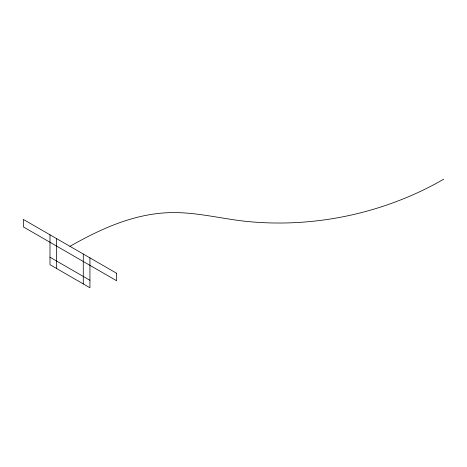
<?xml version="1.0" encoding="UTF-8"?>
<svg xmlns="http://www.w3.org/2000/svg" width="467" height="467" viewBox="0 0 467 467"><rect width="100%" height="100%" fill="white"/><g stroke="black" fill="none" stroke-linecap="round" stroke-linejoin="round"><path stroke-width="0.7" d="M69.957 246.337C100.639 228.818 134.233 213.582 170.14 212.631C195.492 211.93 220.202 218.527 245.251 221.27C313.596 228.439 384.084 213.524 443.65 179.246M49.987 257.218L89.933 280.282M89.933 257.872L89.933 287.754L49.987 264.69L49.987 234.802M83.278 254.025L83.278 283.907M56.641 238.649L56.641 268.531M116.569 273.248L23.35 219.426L23.35 226.898L116.569 280.72L116.569 273.248"/></g></svg>
